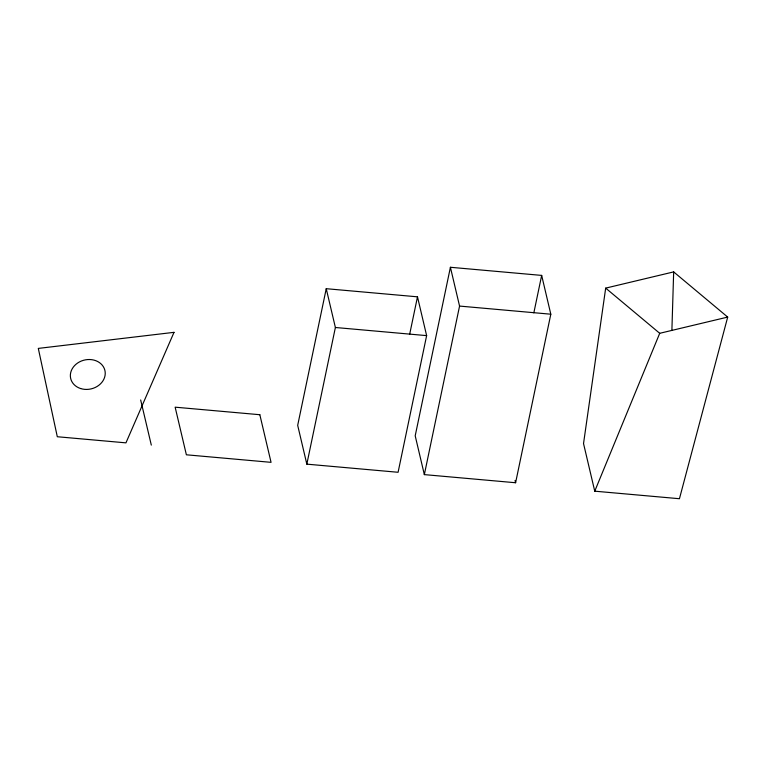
<?xml version="1.0" encoding="UTF-8"?>
<svg xmlns="http://www.w3.org/2000/svg" width="766" height="766" viewBox="0 0 766 766"><rect width="100%" height="100%" fill="white"/><g stroke="black" fill="none" stroke-linecap="round" stroke-linejoin="round"><path stroke-width="1.15" d="M671.897 330.146L673.668 271.901L605.686 288.121L583.529 443.562L594.751 491.178L679.442 498.723L727.7 317.086L673.668 271.901M326.239 288.696L297.687 425.341L306.831 464.148L398.09 472.277L426.633 335.623L417.489 296.825L326.239 288.696L335.384 327.494L306.831 464.148M409.686 334.187L417.489 296.825M450.408 267.277L415.201 435.816L424.345 474.614L515.604 482.743L550.811 314.204L541.667 275.406L450.408 267.277L459.562 306.074L424.345 474.614M533.835 312.863L541.667 275.406M594.751 491.178L659.717 333.306L727.7 317.086M459.562 306.074L550.811 314.204M335.384 327.494L426.633 335.623M605.686 288.121L659.717 333.306M515.058 480.464L515.604 482.743M140.666 399.957L151.314 445.113M174.016 332.339L125.95 442.853L57.306 436.735L38.3 348.406L174.016 332.339M259.837 414.722L175.146 407.177L186.377 454.793L271.059 462.338L259.837 414.722M80.621 388.544A17.58 14.803 -13.3 0 0 105.153 371.845A17.58 14.803 -13.3 0 0 77.615 363.027A17.58 14.803 -13.3 0 0 80.621 388.544"/></g></svg>
